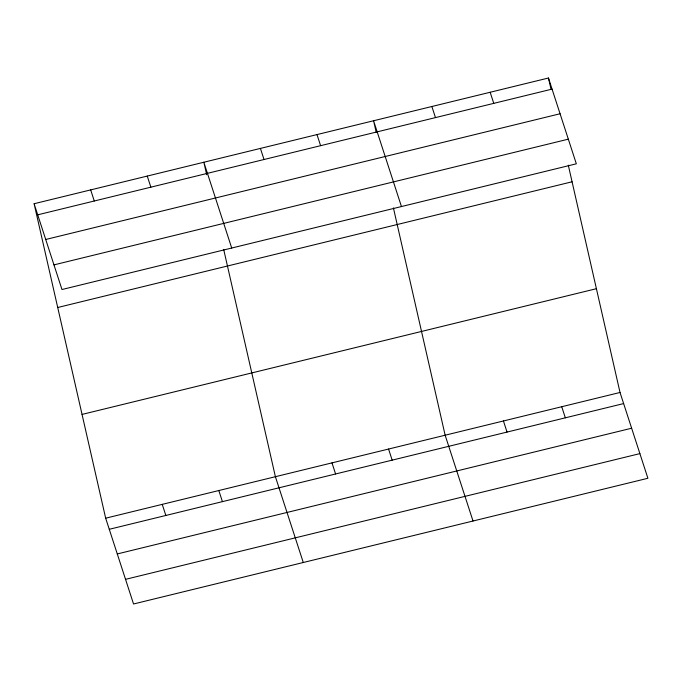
<?xml version="1.0" encoding="UTF-8"?>
<svg xmlns="http://www.w3.org/2000/svg" width="682" height="682" viewBox="0 0 682 682"><rect width="100%" height="100%" fill="white"/><g stroke="black" fill="none" stroke-linecap="round" stroke-linejoin="round"><path stroke-width="1.02" d="M34.1 203.73L548.456 78.012L576.333 163.808L61.977 289.526L34.1 203.73L105.667 518.192L133.544 603.988L647.9 478.27L620.023 392.474L568.294 165.18M37.706 214.83L552.07 89.112M45.72 239.484L560.075 113.758M53.972 264.88L568.328 139.162M57.714 307.505L572.079 181.787M82.045 414.417L596.409 288.699M105.667 518.192L620.023 392.474M109.273 529.292L623.629 403.574M117.278 553.946L631.643 428.219M125.531 579.342L639.895 453.615M490.162 92.258L493.768 103.357M561.729 406.719L565.335 417.819M431.868 106.511L435.474 117.611M503.435 420.965L507.041 432.064M401.451 206.552L373.574 120.757L376.174 132.172M473.018 521.014L445.141 435.218L393.412 207.925M316.994 134.584L320.608 145.684M388.561 449.046L392.167 460.145M260.422 148.42L264.028 159.52M331.981 462.873L335.587 473.973M231.718 248.043L203.841 162.248L206.672 174.694M303.277 562.497L275.4 476.701L223.679 249.416M147.261 176.075L150.867 187.175M218.82 490.537L222.426 501.637M90.68 189.903L94.287 201.002M162.239 504.365L165.854 515.464M548.456 78.012L551.056 89.427"/></g></svg>
